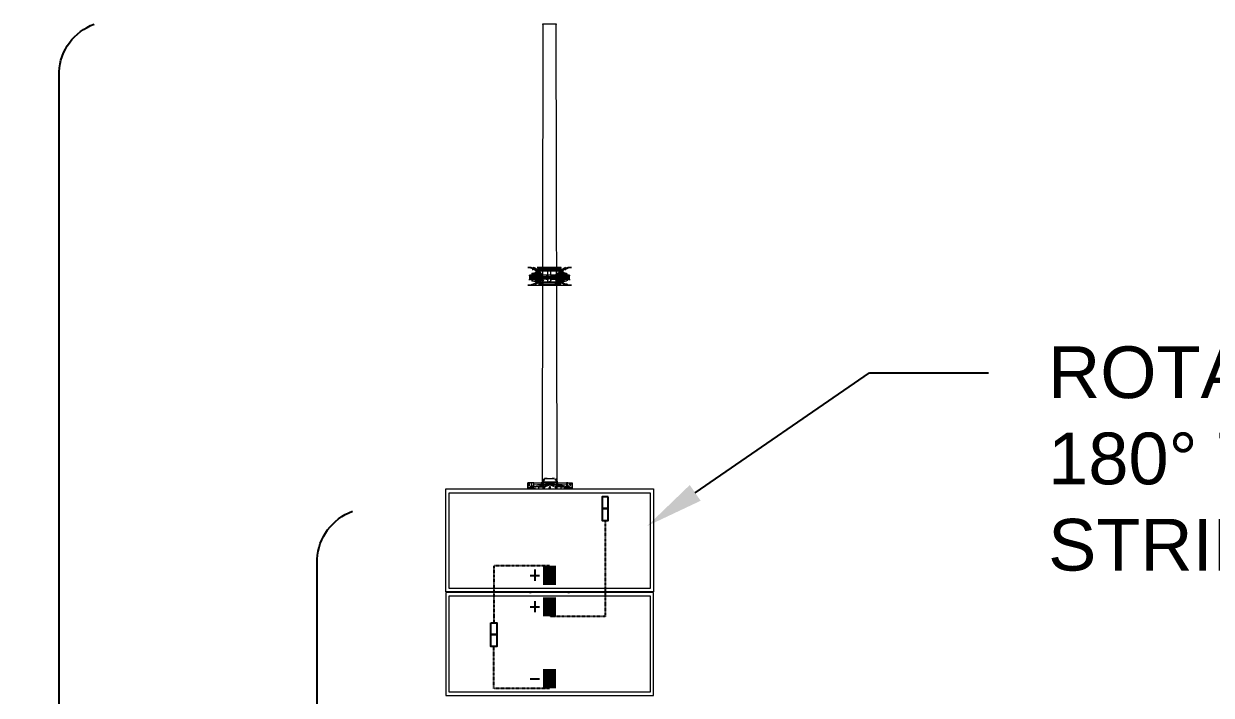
# Model space of a CAD drawing. Header units: feet. Extents: x -13743 to 68376, y -48 to 67763.
# Drawn here: x 5263.4 to 5722.8, y 66291 to 66550.6 of the extents above; entities that cross this region are included whole.
import ezdxf
from ezdxf import colors
from ezdxf.entities.mleader import LeaderData, LeaderLine
from ezdxf.math import Vec2, Vec3

# ---------------------------------------------------------------- set-up
doc = ezdxf.new("R2010")
doc.units = ezdxf.units.FT
doc.header["$MEASUREMENT"] = 0
doc.linetypes.add('HIDDEN', pattern=[0.375, 0.25, -0.125])
for name, color, linetype in [('E-HARN-COMP', 8, 'Continuous'), ('E-TRNK-CABL-NEG', 6, 'HIDDEN'), ('E-TRUNK-CABLE-POS', 6, 'HIDDEN'), ('G-ANNO-TEXT', 1, 'Continuous'), ('Polarity-Text', 7, 'Continuous')]:
    doc.layers.add(name, color=color, linetype=linetype)
doc.styles.add('NEI-A', font='arial.ttf')

# ---------------------------------------------------------------- blocks, each defined once
blk = doc.blocks.new('A$Ccdbb2b2c')
at = {"lineweight": 5}
for points in [[(1.1316, 0.4133), (0.9266, 0.4133), (0.9266, 0.4133), (0.9266, 0), (0.9266, 0), (1.1316, 0)], [(0.935, 0.4067), (0.935, 0.0067), (1.125, 0.0067), (1.125, 0.4067)], [(1.1333, 0.4133), (1.3383, 0.4133), (1.3383, 0), (1.1333, 0)], [(1.14, 0.4067), (1.14, 0.0067), (1.3316, 0.0067), (1.3316, 0.4067)], [(0.4883, 0.2433), (0.4866, 0.2433), (0.4883, 0.2417), (0.4866, 0.24), (0.4883, 0.2417), (0.4866, 0.2433), (0.4866, 0.25), (0.4866, 0.2433), (0.4883, 0.2433), (0.4866, 0.2433)], [(0.4983, 0.2417), (0.5, 0.2417), (0.5, 0.2333), (0.4983, 0.2333)], [(0.505, 0.245), (0.5033, 0.245)], [(0.5066, 0.245), (0.5083, 0.245)], [(0.5133, 0.2417), (0.5133, 0.2333), (0.51, 0.2333), (0.51, 0.2417)], [(0.5166, 0.2283), (0.5166, 0.23), (0.52, 0.24), (0.5216, 0.2383), (0.5166, 0.2283), (0.52, 0.2283), (0.52, 0.225), (0.5166, 0.225)], [(0.5233, 0.2433), (0.5216, 0.2433)], [(0.9264, 0.25), (0.9147, 0.25)], [(0.4883, 0.23), (0.4866, 0.23), (0.4866, 0.2283), (0.4866, 0.23)], [(0.49, 0.2233), (0.4883, 0.2217), (0.49, 0.22), (0.4916, 0.2217)], [(0.49, 0.2233), (0.4883, 0.2233), (0.4883, 0.2217), (0.4883, 0.22), (0.49, 0.22), (0.4916, 0.22), (0.4916, 0.2217), (0.4916, 0.2233)], [(0.49, 0.2233), (0.4883, 0.2217), (0.49, 0.22), (0.4916, 0.2217)], [(0.49, 0.2233), (0.4883, 0.2217), (0.49, 0.22), (0.4916, 0.2217)], [(0.4933, 0.2217), (0.4916, 0.2217)], [(0.4983, 0.23), (0.4966, 0.225), (0.4983, 0.225), (0.5, 0.2233), (0.5, 0.2283), (0.4983, 0.2283)], [(0.5, 0.2217), (0.5016, 0.2217)], [(0.5, 0.2217), (0.5016, 0.2217)], [(0.5066, 0.1917), (0.5066, 0.2217), (0.5083, 0.2217), (0.5083, 0.1917)], [(0.5133, 0.225), (0.5116, 0.225), (0.5116, 0.2233), (0.51, 0.2283), (0.5116, 0.2283), (0.5133, 0.23)], [(0.51, 0.2217), (0.5116, 0.2217), (0.5133, 0.2217), (0.515, 0.2217)], [(0.51, 0.2133), (0.51, 0.21)], [(0.5133, 0.2217), (0.5116, 0.2217)], [(0.5183, 0.2233), (0.5166, 0.2217), (0.5183, 0.22), (0.52, 0.2217)], [(0.4883, 0.21), (0.4866, 0.21)], [(0.4883, 0.2083), (0.4866, 0.2083)], [(0.4883, 0.205), (0.4866, 0.205)], [(0.4883, 0.205), (0.4866, 0.205)], [(0.4866, 0.19), (0.4866, 0.1883)], [(0.49, 0.195), (0.4883, 0.1933), (0.49, 0.1917), (0.4916, 0.1933)], [(0.49, 0.195), (0.4883, 0.195), (0.4883, 0.1933), (0.4883, 0.1917), (0.49, 0.1917), (0.49, 0.19), (0.4916, 0.1917), (0.4916, 0.1933), (0.4916, 0.195)], [(0.49, 0.195), (0.4883, 0.1933), (0.49, 0.1917), (0.4916, 0.1933)], [(0.49, 0.195), (0.4883, 0.195), (0.4883, 0.1933), (0.4883, 0.1917), (0.49, 0.1917), (0.4916, 0.1917), (0.4916, 0.1933), (0.4916, 0.195)], [(0.49, 0.195), (0.4883, 0.1933), (0.49, 0.1917), (0.4916, 0.1933)], [(0.4966, 0.1883), (0.4983, 0.1883), (0.4983, 0.19), (0.5, 0.19), (0.5, 0.185), (0.4983, 0.185), (0.4983, 0.1833)], [(0.51, 0.2033), (0.51, 0.205), (0.51, 0.2033), (0.5116, 0.2033)], [(0.5116, 0.2033), (0.51, 0.2033)], [(0.5133, 0.1833), (0.5133, 0.19), (0.5116, 0.19), (0.51, 0.185), (0.5133, 0.185)], [(0.5183, 0.1933), (0.5166, 0.1933), (0.5183, 0.195)], [(0.5183, 0.195), (0.5166, 0.1933), (0.5183, 0.1917), (0.52, 0.1933)], [(0.913, 0.1933), (0.9114, 0.1933)], [(0.9164, 0.2033), (0.918, 0.1933), (0.9197, 0.1933), (0.918, 0.2033)], [(0.4866, 0.1733), (0.4883, 0.1733), (0.4883, 0.1717), (0.4866, 0.17), (0.4866, 0.1633), (0.4866, 0.17), (0.4883, 0.1717), (0.4883, 0.1733)], [(0.4883, 0.17), (0.4866, 0.17)], [(0.505, 0.17), (0.5033, 0.17)], [(0.51, 0.17), (0.5083, 0.17), (0.51, 0.17), (0.5116, 0.17)], [(0.52, 0.185), (0.52, 0.1883), (0.5216, 0.1883), (0.5216, 0.185)], [(0.5233, 0.1733), (0.5216, 0.1733)], [(0.9264, 0.1617), (0.9147, 0.1617)]]:
    blk.add_lwpolyline(points, close=True, dxfattribs=at)
for points in [[(0.4883, 0.2383), (0.4866, 0.24), (0.4883, 0.2417), (0.4866, 0.2433), (0.4866, 0.25)], [(0.4983, 0.2417), (0.4966, 0.235), (0.4966, 0.225), (0.4966, 0.2267), (0.4933, 0.23), (0.4933, 0.2283), (0.4916, 0.2283), (0.4916, 0.225), (0.4883, 0.225), (0.4883, 0.2233), (0.4866, 0.2233), (0.4866, 0.225), (0.4866, 0.2233), (0.4866, 0.225)], [(0.4883, 0.24), (0.4866, 0.24), (0.4883, 0.24), (0.4933, 0.23), (0.4916, 0.23), (0.4916, 0.2283), (0.4866, 0.2383), (0.4883, 0.24), (0.4933, 0.23), (0.4916, 0.23), (0.4916, 0.2283), (0.4916, 0.225), (0.4883, 0.225), (0.4883, 0.2283), (0.4866, 0.2283), (0.4866, 0.23), (0.4866, 0.2317)], [(0.4966, 0.2317), (0.49, 0.2367), (0.49, 0.24), (0.4883, 0.24), (0.4866, 0.2383), (0.4883, 0.24), (0.4933, 0.23), (0.4916, 0.23), (0.4916, 0.2283), (0.4866, 0.2383), (0.4916, 0.2283), (0.4883, 0.2283), (0.4916, 0.2283), (0.4883, 0.2283), (0.4883, 0.225), (0.4866, 0.225), (0.4866, 0.2267), (0.4866, 0.225), (0.4883, 0.225), (0.4883, 0.2233), (0.4866, 0.2233), (0.4866, 0.19), (0.4883, 0.19), (0.4883, 0.1883), (0.4883, 0.19), (0.4866, 0.19), (0.4866, 0.2233)], [(0.4883, 0.2433), (0.4883, 0.2433)], [(0.4883, 0.2433), (0.4883, 0.2433)], [(0.4883, 0.2433), (0.4883, 0.2433)], [(0.4883, 0.24), (0.4883, 0.24)], [(0.4883, 0.24), (0.4883, 0.24)], [(0.4916, 0.24), (0.49, 0.24), (0.49, 0.2367), (0.49, 0.2383)], [(0.4983, 0.24), (0.4983, 0.24)], [(0.5, 0.2417), (0.5016, 0.2417), (0.5016, 0.245), (0.5016, 0.2467), (0.5016, 0.245), (0.5033, 0.245), (0.505, 0.245), (0.505, 0.2417)], [(0.5016, 0.1917), (0.5, 0.1917), (0.5016, 0.1917), (0.5016, 0.1717), (0.505, 0.1717), (0.505, 0.1917), (0.505, 0.2217), (0.5066, 0.2217), (0.5066, 0.2417), (0.5083, 0.2417), (0.5083, 0.2217)], [(0.5016, 0.245), (0.5016, 0.2467), (0.5033, 0.2467), (0.5016, 0.2467), (0.5033, 0.245), (0.505, 0.245), (0.5033, 0.245), (0.505, 0.245)], [(0.5016, 0.2467), (0.5016, 0.2467)], [(0.5016, 0.245), (0.5016, 0.245)], [(0.5016, 0.2433), (0.5016, 0.235), (0.5016, 0.2433), (0.5016, 0.245), (0.5016, 0.2433), (0.5033, 0.2433), (0.505, 0.2433), (0.5033, 0.2433), (0.505, 0.2433), (0.5066, 0.2433), (0.5083, 0.2433), (0.5083, 0.2417), (0.5066, 0.2417), (0.505, 0.2417), (0.505, 0.2217), (0.505, 0.1917), (0.5016, 0.1917), (0.5016, 0.2217), (0.505, 0.2217), (0.505, 0.2417), (0.505, 0.2433), (0.5066, 0.2433), (0.505, 0.2433), (0.5066, 0.2433), (0.505, 0.2433)], [(0.505, 0.2417), (0.5016, 0.2417), (0.5016, 0.2217)], [(0.5016, 0.2117), (0.5016, 0.2367), (0.5033, 0.2367)], [(0.5033, 0.2467), (0.5083, 0.2467), (0.51, 0.2467)], [(0.5116, 0.2467), (0.51, 0.2467), (0.5083, 0.245), (0.5066, 0.245), (0.5083, 0.245), (0.5083, 0.2467)], [(0.5066, 0.2417), (0.5066, 0.245), (0.5083, 0.245), (0.51, 0.245), (0.51, 0.2467), (0.51, 0.245), (0.5083, 0.2433), (0.51, 0.2433), (0.5083, 0.2433), (0.51, 0.2433), (0.51, 0.235), (0.51, 0.2433), (0.5116, 0.2433), (0.51, 0.2433), (0.51, 0.245), (0.51, 0.2433), (0.5083, 0.2433), (0.5066, 0.2433), (0.5083, 0.2433), (0.51, 0.2433)], [(0.5083, 0.2117), (0.51, 0.2117), (0.51, 0.2367), (0.5083, 0.2367)], [(0.51, 0.2467), (0.51, 0.2467)], [(0.51, 0.2417), (0.5116, 0.2417)], [(0.5116, 0.24), (0.5116, 0.24)], [(0.515, 0.235), (0.5133, 0.2417)], [(0.52, 0.2383), (0.5216, 0.24), (0.52, 0.2417), (0.5216, 0.2433), (0.5216, 0.25), (0.5216, 0.1633), (0.5216, 0.17), (0.52, 0.1717), (0.52, 0.1733), (0.5216, 0.1733), (0.52, 0.175)], [(0.52, 0.2433), (0.52, 0.2433)], [(0.52, 0.24), (0.52, 0.24)], [(0.5216, 0.24), (0.5233, 0.24)], [(0.9247, 0.2433), (0.9247, 0.2467), (0.923, 0.2433), (0.9214, 0.245), (0.9214, 0.2417), (0.9147, 0.2417), (0.9147, 0.25), (0.9164, 0.25)], [(0.923, 0.2417), (0.923, 0.24), (0.9214, 0.2383), (0.9197, 0.2383), (0.9147, 0.2383), (0.9147, 0.2417)], [(0.9147, 0.2383), (0.9147, 0.2233), (0.918, 0.2233), (0.918, 0.22), (0.9197, 0.22), (0.9197, 0.2233), (0.918, 0.2233)], [(0.9214, 0.2467), (0.9197, 0.2467), (0.9164, 0.2467), (0.918, 0.2467)], [(0.9197, 0.2467), (0.9164, 0.2467)], [(0.923, 0.24), (0.9197, 0.2233), (0.918, 0.2233), (0.9197, 0.2383)], [(0.9214, 0.2383), (0.9214, 0.2417), (0.923, 0.2417), (0.923, 0.2433), (0.9214, 0.2267), (0.923, 0.2283), (0.9247, 0.2467), (0.9264, 0.245)], [(0.9247, 0.2467), (0.9247, 0.2483), (0.9247, 0.2467)], [(0.9264, 0.2483), (0.9247, 0.2483)], [(0.9264, 0.2383), (0.9247, 0.2467)], [(0.9266, 0.2517), (0.9283, 0.2517)], [(0.9266, 0.25), (0.9283, 0.25)], [(0.9266, 0.235), (0.9266, 0.2467), (0.9266, 0.2433)], [(1.1316, 0.2517), (1.1333, 0.2517)], [(1.1316, 0.25), (1.1333, 0.25)], [(1.1316, 0.235), (1.1333, 0.2467), (1.1333, 0.2433)], [(0.0033, 0.22), (0.0017, 0.22), (0.9147, 0.2217)], [(0.485, 0.2283), (0.485, 0.2283)], [(0.4866, 0.2317), (0.4866, 0.2317)], [(0.4916, 0.2283), (0.4933, 0.2283), (0.4933, 0.23), (0.4933, 0.2283), (0.4916, 0.2283), (0.4916, 0.225), (0.4866, 0.225), (0.4866, 0.2283), (0.4883, 0.2283), (0.4883, 0.225), (0.4883, 0.2233), (0.4883, 0.2217), (0.4883, 0.2233), (0.49, 0.2233), (0.4916, 0.2233), (0.4916, 0.2217), (0.4916, 0.225), (0.4933, 0.225), (0.4916, 0.225), (0.4916, 0.2217), (0.4916, 0.225), (0.4933, 0.225), (0.4916, 0.225), (0.4933, 0.225), (0.4933, 0.1883), (0.4916, 0.1883), (0.4916, 0.1917), (0.4916, 0.1933), (0.4933, 0.1933)], [(0.4916, 0.1917), (0.49, 0.1917), (0.4883, 0.1917), (0.4883, 0.19), (0.4866, 0.19), (0.4866, 0.2233), (0.4883, 0.2233), (0.4883, 0.2217), (0.4883, 0.22), (0.4883, 0.1933), (0.4883, 0.1917), (0.49, 0.1917), (0.4916, 0.1917), (0.4916, 0.1933), (0.49, 0.195), (0.49, 0.1933), (0.4916, 0.1933), (0.4933, 0.1933), (0.5016, 0.1933), (0.5, 0.1933), (0.5, 0.1917), (0.5016, 0.1917), (0.5, 0.1917), (0.4983, 0.1917)], [(0.4883, 0.22), (0.4866, 0.22), (0.4883, 0.22), (0.49, 0.22), (0.4883, 0.22), (0.4883, 0.2217), (0.49, 0.2217), (0.4916, 0.2217), (0.49, 0.2217), (0.4916, 0.2217), (0.49, 0.2217), (0.4916, 0.2217), (0.49, 0.2217), (0.4916, 0.2217), (0.49, 0.2217), (0.4916, 0.2217), (0.49, 0.2217), (0.4916, 0.2217), (0.49, 0.2217), (0.4916, 0.2217), (0.49, 0.2217), (0.4916, 0.2217), (0.49, 0.2217), (0.49, 0.2233), (0.4916, 0.2217), (0.49, 0.2217), (0.4916, 0.2217), (0.49, 0.2217), (0.4916, 0.2217), (0.49, 0.2217), (0.4916, 0.2217), (0.49, 0.2217), (0.4916, 0.2217), (0.49, 0.2217), (0.49, 0.2233), (0.4916, 0.2217), (0.49, 0.2233), (0.49, 0.2217), (0.4916, 0.2217), (0.4916, 0.22), (0.49, 0.22), (0.4916, 0.22), (0.49, 0.22), (0.4883, 0.22), (0.4883, 0.2217), (0.49, 0.2217), (0.4883, 0.2217), (0.4883, 0.22), (0.49, 0.22), (0.4916, 0.22), (0.4916, 0.2217), (0.49, 0.2217), (0.4883, 0.2217), (0.4883, 0.22), (0.49, 0.22), (0.4916, 0.22), (0.4916, 0.1933), (0.49, 0.1933), (0.4883, 0.1933), (0.4866, 0.1933), (0.4883, 0.1933), (0.4883, 0.22), (0.4866, 0.22), (0.4883, 0.22), (0.4883, 0.1933), (0.49, 0.1933), (0.4916, 0.1933), (0.4916, 0.22), (0.4916, 0.2217), (0.4916, 0.22), (0.4916, 0.2217), (0.4916, 0.2233), (0.49, 0.2233), (0.4883, 0.2233), (0.4883, 0.2217), (0.4883, 0.2233)], [(0.4883, 0.2233), (0.4883, 0.2233)], [(0.4883, 0.2233), (0.4883, 0.2233)], [(0.4883, 0.2217), (0.4883, 0.2217)], [(0.4883, 0.2217), (0.4883, 0.2217)], [(0.4883, 0.22), (0.4883, 0.22)], [(0.4883, 0.22), (0.4883, 0.22)], [(0.4916, 0.2333), (0.4966, 0.2283), (0.49, 0.235)], [(0.49, 0.2233), (0.49, 0.2233)], [(0.49, 0.2233), (0.49, 0.2233)], [(0.49, 0.22), (0.49, 0.22)], [(0.49, 0.1933), (0.49, 0.195), (0.4916, 0.1933), (0.49, 0.1933), (0.4916, 0.1933), (0.49, 0.1933), (0.4916, 0.1933), (0.49, 0.1933), (0.4916, 0.1933), (0.49, 0.1933), (0.4916, 0.1933), (0.49, 0.1933), (0.4916, 0.1933), (0.49, 0.1933), (0.4916, 0.1933), (0.49, 0.1933), (0.4916, 0.1933), (0.49, 0.1933), (0.4916, 0.1933), (0.4916, 0.22)], [(0.49, 0.22), (0.49, 0.22)], [(0.4983, 0.2233), (0.4966, 0.225), (0.4933, 0.2267), (0.4933, 0.2283), (0.4933, 0.225), (0.4916, 0.225)], [(0.4916, 0.225), (0.4916, 0.225)], [(0.4916, 0.2233), (0.4916, 0.2233)], [(0.4916, 0.2233), (0.4916, 0.2233)], [(0.4916, 0.2217), (0.4916, 0.2217)], [(0.4916, 0.2217), (0.4916, 0.2217)], [(0.4916, 0.22), (0.4916, 0.22)], [(0.4916, 0.22), (0.4916, 0.22)], [(0.5016, 0.22), (0.4933, 0.22)], [(0.5033, 0.21), (0.5016, 0.21), (0.5033, 0.21), (0.5016, 0.21), (0.5016, 0.2117), (0.5016, 0.2133), (0.5016, 0.21), (0.4933, 0.21)], [(0.4966, 0.235), (0.4966, 0.225), (0.4983, 0.225)], [(0.4983, 0.235), (0.4983, 0.235)], [(0.4983, 0.2317), (0.4983, 0.2333)], [(0.5016, 0.2233), (0.5, 0.2233), (0.4983, 0.225), (0.5, 0.2233), (0.5, 0.225)], [(0.5, 0.2217), (0.4983, 0.2217)], [(0.5, 0.23), (0.5, 0.2333), (0.5016, 0.2333)], [(0.5016, 0.2283), (0.5, 0.2283)], [(0.5, 0.2217), (0.5016, 0.2217)], [(0.5016, 0.21), (0.5033, 0.21), (0.5016, 0.21), (0.5033, 0.21), (0.5016, 0.21), (0.5016, 0.2133), (0.5016, 0.235), (0.5033, 0.235)], [(0.51, 0.21), (0.5116, 0.21), (0.51, 0.21), (0.5116, 0.21), (0.51, 0.21), (0.5116, 0.21), (0.51, 0.21), (0.51, 0.2117), (0.51, 0.2133), (0.51, 0.235), (0.5116, 0.235)], [(0.51, 0.2333), (0.5116, 0.2333), (0.5116, 0.23)], [(0.51, 0.2283), (0.5116, 0.2283)], [(0.51, 0.2233), (0.5116, 0.2233)], [(0.515, 0.22), (0.51, 0.22)], [(0.5116, 0.225), (0.5116, 0.2233), (0.5133, 0.225), (0.5116, 0.2233), (0.5133, 0.225)], [(0.5133, 0.22), (0.5116, 0.2183)], [(0.5166, 0.185), (0.515, 0.185), (0.515, 0.1883), (0.5166, 0.1883), (0.515, 0.1883), (0.5166, 0.1883), (0.5166, 0.1917), (0.5166, 0.1933), (0.5166, 0.1917), (0.5183, 0.1917), (0.52, 0.1917), (0.52, 0.1933), (0.5183, 0.1933), (0.52, 0.1933), (0.5183, 0.1933), (0.52, 0.1933), (0.5183, 0.1933), (0.52, 0.1933), (0.5183, 0.1933), (0.52, 0.1933), (0.52, 0.195), (0.5183, 0.195), (0.5166, 0.195), (0.5166, 0.1933), (0.5166, 0.22), (0.5166, 0.2217), (0.5166, 0.2233), (0.5183, 0.2233), (0.52, 0.2233), (0.52, 0.2217), (0.5183, 0.2217), (0.52, 0.2217), (0.5183, 0.2217), (0.52, 0.2217), (0.5183, 0.2217), (0.52, 0.2217), (0.5183, 0.2217), (0.52, 0.2217), (0.52, 0.22), (0.5183, 0.22), (0.5166, 0.22), (0.5166, 0.2217), (0.5183, 0.2217), (0.5183, 0.2233), (0.5166, 0.2217), (0.5166, 0.225), (0.515, 0.225), (0.515, 0.235), (0.515, 0.225), (0.5133, 0.225), (0.5133, 0.2267)], [(0.5133, 0.235), (0.5133, 0.235)], [(0.5133, 0.2333), (0.5133, 0.2317)], [(0.5166, 0.23), (0.515, 0.23), (0.515, 0.2283), (0.5166, 0.2283)], [(0.515, 0.2283), (0.515, 0.225), (0.5166, 0.225), (0.515, 0.225), (0.515, 0.1883), (0.515, 0.1783)], [(0.515, 0.225), (0.515, 0.225)], [(0.5166, 0.225), (0.5166, 0.225)], [(0.5166, 0.22), (0.5183, 0.22), (0.52, 0.22), (0.52, 0.2217), (0.5183, 0.2217), (0.52, 0.2217), (0.52, 0.2233), (0.5216, 0.2233), (0.5216, 0.19), (0.52, 0.19)], [(0.5166, 0.2233), (0.5166, 0.2233)], [(0.5166, 0.2217), (0.5166, 0.2217)], [(0.5166, 0.22), (0.5166, 0.22)], [(0.5166, 0.1917), (0.5183, 0.19), (0.5183, 0.1917), (0.52, 0.1917), (0.52, 0.1933), (0.5183, 0.1933), (0.52, 0.1933), (0.52, 0.22)], [(0.5183, 0.2233), (0.5183, 0.2233)], [(0.5183, 0.22), (0.5183, 0.22)], [(0.52, 0.2283), (0.5216, 0.2283), (0.5216, 0.225), (0.52, 0.225), (0.52, 0.2233)], [(0.52, 0.2233), (0.52, 0.2233)], [(0.52, 0.2217), (0.52, 0.2217)], [(0.52, 0.22), (0.52, 0.22)], [(0.5216, 0.2317), (0.5216, 0.23), (0.5216, 0.2283)], [(0.5216, 0.225), (0.5216, 0.2233)], [(0.5233, 0.2317), (0.5233, 0.2317)], [(0.5233, 0.2283), (0.5233, 0.2283)], [(0.9064, 0.2117), (0.9064, 0.2167), (0.9064, 0.1967), (0.9064, 0.2017), (0.9064, 0.2)], [(0.913, 0.22), (0.9114, 0.22), (0.9114, 0.2183), (0.9097, 0.2183), (0.908, 0.2183), (0.9097, 0.2183), (0.9114, 0.2183), (0.913, 0.2183), (0.9114, 0.2183), (0.9147, 0.2183), (0.9147, 0.1917)], [(0.9097, 0.2167), (0.908, 0.2167), (0.908, 0.2183), (0.9114, 0.22), (0.913, 0.22), (0.9147, 0.22), (0.913, 0.22), (0.9114, 0.2183), (0.9114, 0.22)], [(0.908, 0.22), (0.913, 0.22), (0.9114, 0.22), (0.9147, 0.22), (0.9164, 0.22)], [(0.908, 0.2167), (0.908, 0.2183)], [(0.9147, 0.22), (0.9147, 0.2183), (0.913, 0.215), (0.913, 0.1967), (0.9147, 0.1933)], [(0.9197, 0.22), (0.9197, 0.2183), (0.918, 0.2183), (0.918, 0.22), (0.9147, 0.22), (0.9147, 0.2233)], [(0.918, 0.2183), (0.9164, 0.2083), (0.9164, 0.205)], [(0.9264, 0.2183), (0.923, 0.2183), (0.9247, 0.2183), (0.923, 0.2183), (0.923, 0.2167), (0.923, 0.2183), (0.9214, 0.2183), (0.9214, 0.2167), (0.918, 0.2083), (0.9164, 0.2083)], [(0.9214, 0.1967), (0.918, 0.205), (0.918, 0.2083), (0.9197, 0.2183), (0.9214, 0.2183), (0.9214, 0.2267), (0.9197, 0.2233), (0.9214, 0.2233)], [(0.9264, 0.2283), (0.923, 0.2283), (0.923, 0.2183), (0.9214, 0.2183), (0.923, 0.2183), (0.9214, 0.2183), (0.9214, 0.2167), (0.923, 0.2167), (0.9197, 0.2083)], [(0.923, 0.22), (0.9264, 0.22)], [(0.9264, 0.2167), (0.923, 0.2167), (0.9247, 0.2167)], [(0.9266, 0.2283), (0.9283, 0.2283)], [(0.9266, 0.2217), (0.9283, 0.2217)], [(0.9266, 0.22), (0.9283, 0.22)], [(0.9266, 0.2183), (0.9283, 0.2183)], [(0.9266, 0.2167), (0.9283, 0.2167)], [(1.1316, 0.2283), (1.1333, 0.2283)], [(1.1333, 0.2217), (1.1316, 0.2217)], [(1.1316, 0.22), (1.1333, 0.22)], [(1.1316, 0.2183), (1.1333, 0.2183)], [(1.1333, 0.2167), (1.1316, 0.2167)], [(0.9097, 0.195), (0.908, 0.195), (0.908, 0.1933), (0.9114, 0.1917), (0.9147, 0.1917), (0.913, 0.1917), (0.908, 0.1917), (0.0017, 0.1933), (0.0033, 0.1933)], [(0.4866, 0.21), (0.4883, 0.21)], [(0.4866, 0.2083), (0.4883, 0.2083)], [(0.4866, 0.205), (0.4883, 0.205)], [(0.4866, 0.205), (0.4883, 0.205)], [(0.4916, 0.1883), (0.4933, 0.1883), (0.4916, 0.1883), (0.4916, 0.1917), (0.49, 0.19), (0.49, 0.1917), (0.4883, 0.1917), (0.4883, 0.1933), (0.4883, 0.1917), (0.49, 0.1917), (0.49, 0.19), (0.4916, 0.1917), (0.4916, 0.1933), (0.49, 0.195), (0.49, 0.1933), (0.4916, 0.1933), (0.49, 0.1933), (0.4916, 0.1933), (0.49, 0.1933), (0.4916, 0.1933), (0.49, 0.1933), (0.4916, 0.1933), (0.49, 0.1933), (0.4883, 0.1933), (0.4866, 0.1933), (0.4883, 0.1933), (0.4883, 0.195), (0.49, 0.195), (0.4916, 0.195), (0.4916, 0.1933), (0.4916, 0.1917), (0.4916, 0.1883), (0.4933, 0.1883), (0.4933, 0.185), (0.4933, 0.1833), (0.4933, 0.185), (0.4916, 0.185), (0.4916, 0.1883), (0.4883, 0.1883), (0.4883, 0.185), (0.4916, 0.185), (0.4866, 0.175), (0.4883, 0.175), (0.4883, 0.1733), (0.4933, 0.1833), (0.4916, 0.185), (0.4883, 0.185), (0.4883, 0.1883), (0.4866, 0.1883), (0.4866, 0.1867), (0.4866, 0.1883), (0.4883, 0.1883), (0.4883, 0.19), (0.4883, 0.1917), (0.4883, 0.19)], [(0.4866, 0.1883), (0.4866, 0.19)], [(0.4883, 0.195), (0.4883, 0.195)], [(0.4883, 0.195), (0.4883, 0.195)], [(0.4883, 0.1933), (0.4883, 0.1933)], [(0.4883, 0.1933), (0.4883, 0.1917)], [(0.4883, 0.1933), (0.4883, 0.1933)], [(0.4883, 0.1917), (0.4883, 0.1917)], [(0.4883, 0.1917), (0.4883, 0.1917)], [(0.49, 0.195), (0.49, 0.195)], [(0.49, 0.195), (0.49, 0.195)], [(0.49, 0.1917), (0.49, 0.1917)], [(0.49, 0.1917), (0.49, 0.1917)], [(0.4916, 0.195), (0.4916, 0.195)], [(0.4916, 0.195), (0.4916, 0.195)], [(0.4916, 0.1933), (0.4916, 0.1933)], [(0.4916, 0.1933), (0.4916, 0.1933)], [(0.4916, 0.1917), (0.4916, 0.1917)], [(0.4916, 0.1917), (0.4916, 0.1917)], [(0.4933, 0.2083), (0.4933, 0.205), (0.5016, 0.205), (0.5016, 0.2033), (0.5033, 0.2033), (0.5016, 0.2033), (0.5033, 0.2033)], [(0.4983, 0.19), (0.4966, 0.1883)], [(0.5, 0.1883), (0.5, 0.19), (0.4983, 0.1883), (0.5, 0.19), (0.5016, 0.19)], [(0.5016, 0.2017), (0.5016, 0.205), (0.5016, 0.2033), (0.5033, 0.2033), (0.5016, 0.2033)], [(0.5033, 0.1783), (0.5016, 0.1783), (0.5016, 0.2), (0.5016, 0.2033), (0.5016, 0.2), (0.5016, 0.2017), (0.5016, 0.1767), (0.5033, 0.1767)], [(0.5083, 0.1917), (0.5083, 0.1717), (0.5066, 0.1717), (0.5066, 0.1917), (0.505, 0.1917), (0.505, 0.1733), (0.5066, 0.1733), (0.5083, 0.1733)], [(0.515, 0.21), (0.5083, 0.21)], [(0.5083, 0.205), (0.515, 0.205), (0.515, 0.2083), (0.5166, 0.2083)], [(0.5083, 0.1767), (0.51, 0.1767), (0.51, 0.2017), (0.5083, 0.2017)], [(0.51, 0.205), (0.51, 0.2017), (0.51, 0.2), (0.51, 0.2033), (0.51, 0.2), (0.51, 0.1783), (0.5116, 0.1783)], [(0.51, 0.2033), (0.5116, 0.2033)], [(0.51, 0.1933), (0.515, 0.1933), (0.5133, 0.1933), (0.5116, 0.195)], [(0.515, 0.1917), (0.51, 0.1917), (0.5116, 0.1917), (0.5133, 0.1917), (0.5116, 0.1917), (0.5133, 0.1917)], [(0.5116, 0.19), (0.51, 0.19)], [(0.5133, 0.1883), (0.5116, 0.19), (0.5133, 0.1883), (0.5116, 0.19), (0.5116, 0.1883)], [(0.5166, 0.195), (0.5166, 0.195)], [(0.5166, 0.1933), (0.5166, 0.1933)], [(0.5166, 0.1917), (0.5166, 0.1917)], [(0.52, 0.1917), (0.52, 0.19), (0.52, 0.1883), (0.5166, 0.1883), (0.5166, 0.185), (0.5166, 0.1833), (0.52, 0.1733), (0.52, 0.175), (0.5216, 0.175), (0.5166, 0.185), (0.52, 0.185)], [(0.5183, 0.195), (0.5183, 0.195)], [(0.5183, 0.1917), (0.5183, 0.1917)], [(0.52, 0.195), (0.52, 0.195)], [(0.52, 0.1933), (0.52, 0.1933)], [(0.52, 0.1917), (0.52, 0.1917)], [(0.5216, 0.2083), (0.5233, 0.2083)], [(0.5216, 0.205), (0.5233, 0.205)], [(0.5216, 0.19), (0.5216, 0.1883)], [(0.908, 0.2117), (0.9064, 0.2117), (0.9064, 0.2017)], [(0.9164, 0.1917), (0.9147, 0.1917), (0.913, 0.1933), (0.9114, 0.1933), (0.9114, 0.1917), (0.9114, 0.1933), (0.9097, 0.1933), (0.908, 0.1933), (0.908, 0.195)], [(0.9164, 0.1933), (0.9147, 0.1933), (0.9114, 0.1933), (0.913, 0.1933), (0.9114, 0.1933), (0.9097, 0.1933), (0.908, 0.1933)], [(0.9114, 0.1933), (0.913, 0.1933)], [(0.9147, 0.17), (0.9147, 0.1733), (0.9197, 0.1733), (0.923, 0.1733), (0.9197, 0.1883), (0.9197, 0.19), (0.918, 0.19), (0.918, 0.1917), (0.9147, 0.1917), (0.9147, 0.19)], [(0.9197, 0.1733), (0.918, 0.19), (0.9147, 0.19), (0.9147, 0.1733)], [(0.923, 0.1967), (0.9197, 0.205), (0.9197, 0.2083), (0.918, 0.2083), (0.918, 0.2033), (0.9197, 0.2033)], [(0.9214, 0.1883), (0.9197, 0.1883), (0.9197, 0.1933), (0.918, 0.1917), (0.918, 0.1933)], [(0.923, 0.17), (0.923, 0.1683), (0.9214, 0.185), (0.9197, 0.1883), (0.9197, 0.19), (0.918, 0.19)], [(0.9214, 0.1933), (0.923, 0.1933), (0.9214, 0.1933), (0.9197, 0.1933), (0.9214, 0.1933), (0.9214, 0.185), (0.923, 0.1833), (0.9247, 0.165), (0.9247, 0.1667), (0.9264, 0.1733)], [(0.9264, 0.1833), (0.923, 0.1833), (0.923, 0.1933), (0.9214, 0.1933), (0.9214, 0.195), (0.923, 0.195), (0.9264, 0.195)], [(0.9247, 0.195), (0.923, 0.195), (0.923, 0.1933), (0.9214, 0.195)], [(0.9264, 0.205), (0.923, 0.205), (0.923, 0.2067), (0.9247, 0.2083), (0.9264, 0.2067)], [(0.9264, 0.1933), (0.923, 0.1933), (0.9247, 0.1933), (0.923, 0.1933), (0.923, 0.195), (0.923, 0.1933)], [(0.9264, 0.1917), (0.923, 0.1917)], [(0.9266, 0.2083), (0.9283, 0.2083)], [(0.9266, 0.205), (0.9283, 0.205)], [(0.9266, 0.195), (0.9283, 0.195)], [(0.9266, 0.1933), (0.9283, 0.1933)], [(0.9266, 0.1917), (0.9283, 0.1917)], [(1.1316, 0.2083), (1.1333, 0.2083)], [(1.1333, 0.205), (1.1316, 0.205)], [(1.1316, 0.195), (1.1333, 0.195)], [(1.1333, 0.1933), (1.1316, 0.1933)], [(1.1316, 0.1917), (1.1333, 0.1917)], [(0.485, 0.185), (0.485, 0.185)], [(0.4883, 0.185), (0.4866, 0.185), (0.4866, 0.1833), (0.4866, 0.185), (0.4883, 0.185), (0.4866, 0.185), (0.4866, 0.1883), (0.4883, 0.1883), (0.4916, 0.1883), (0.4916, 0.185), (0.4933, 0.1833), (0.4883, 0.1733), (0.4883, 0.175), (0.4866, 0.175), (0.4916, 0.185), (0.4933, 0.1833), (0.4883, 0.1733), (0.4866, 0.1733)], [(0.4933, 0.1833), (0.4933, 0.185), (0.4916, 0.185), (0.4916, 0.1883), (0.4883, 0.1883), (0.4883, 0.185), (0.4916, 0.185), (0.4866, 0.175), (0.4883, 0.175), (0.4883, 0.1733), (0.49, 0.1733), (0.49, 0.1767)], [(0.4883, 0.1833), (0.4866, 0.1833), (0.4866, 0.185)], [(0.4866, 0.1833), (0.4866, 0.1833)], [(0.4883, 0.175), (0.4866, 0.1733), (0.4883, 0.1733), (0.4883, 0.1717), (0.4866, 0.17), (0.4866, 0.1633)], [(0.4866, 0.17), (0.4883, 0.17)], [(0.4883, 0.1733), (0.4883, 0.1733)], [(0.4883, 0.1733), (0.4883, 0.1733)], [(0.4883, 0.1733), (0.4883, 0.1733)], [(0.4883, 0.17), (0.4883, 0.17)], [(0.4883, 0.17), (0.4883, 0.17)], [(0.4883, 0.17), (0.4883, 0.17)], [(0.4916, 0.1817), (0.4966, 0.185), (0.49, 0.1783), (0.4966, 0.1817)], [(0.4916, 0.175), (0.49, 0.175), (0.49, 0.1767), (0.49, 0.175)], [(0.4933, 0.1883), (0.4916, 0.1883), (0.4933, 0.1883)], [(0.4916, 0.1883), (0.4916, 0.1883)], [(0.4916, 0.1883), (0.4916, 0.1883)], [(0.495, 0.1867), (0.4933, 0.1867), (0.4966, 0.1883), (0.4966, 0.1783), (0.4966, 0.1883), (0.4966, 0.1867), (0.4933, 0.185), (0.4916, 0.185)], [(0.4916, 0.1883), (0.4916, 0.1883)], [(0.4933, 0.1883), (0.4933, 0.1883)], [(0.4966, 0.1783), (0.4983, 0.1733), (0.4983, 0.18)], [(0.4983, 0.1817), (0.4983, 0.18), (0.5, 0.18), (0.5, 0.1833)], [(0.5016, 0.18), (0.5, 0.18), (0.5, 0.1717), (0.4983, 0.1717)], [(0.4983, 0.1783), (0.4983, 0.1783)], [(0.5, 0.185), (0.5016, 0.185)], [(0.5016, 0.1667), (0.5016, 0.1683), (0.5016, 0.17), (0.5016, 0.1717), (0.5, 0.1717)], [(0.51, 0.1667), (0.5083, 0.1667), (0.5016, 0.1667), (0.5033, 0.1667), (0.5016, 0.1667), (0.5033, 0.1683), (0.5016, 0.1683), (0.5016, 0.1667), (0.5016, 0.1683), (0.5016, 0.17), (0.5016, 0.1783), (0.5016, 0.17)], [(0.5016, 0.1683), (0.5016, 0.17), (0.5033, 0.17), (0.505, 0.17), (0.5066, 0.17), (0.5083, 0.17), (0.5066, 0.17)], [(0.5016, 0.1683), (0.5016, 0.1683)], [(0.5016, 0.1667), (0.5016, 0.1667)], [(0.505, 0.1683), (0.5033, 0.1683), (0.5033, 0.17), (0.505, 0.17), (0.5066, 0.17), (0.5083, 0.17), (0.5066, 0.17), (0.5083, 0.1683), (0.5066, 0.1683)], [(0.5033, 0.1683), (0.5033, 0.17), (0.505, 0.17), (0.5066, 0.17), (0.5083, 0.1683), (0.51, 0.1683), (0.51, 0.1667), (0.51, 0.1683)], [(0.5033, 0.17), (0.505, 0.17)], [(0.5083, 0.1717), (0.5083, 0.17), (0.5066, 0.17), (0.5066, 0.1717), (0.505, 0.1717), (0.505, 0.17), (0.505, 0.1733)], [(0.51, 0.17), (0.5083, 0.17), (0.51, 0.17), (0.51, 0.1783), (0.51, 0.17), (0.51, 0.1683), (0.51, 0.17), (0.5083, 0.17), (0.51, 0.1683), (0.5083, 0.1683), (0.51, 0.1667), (0.5116, 0.1667)], [(0.5083, 0.1667), (0.5083, 0.1683)], [(0.51, 0.185), (0.5116, 0.185)], [(0.5116, 0.1833), (0.5116, 0.18), (0.51, 0.18), (0.51, 0.1717), (0.5133, 0.1717)], [(0.5133, 0.1817), (0.5133, 0.18), (0.51, 0.18)], [(0.51, 0.1717), (0.5116, 0.1717)], [(0.51, 0.1667), (0.51, 0.1667)], [(0.5116, 0.1733), (0.5116, 0.1733)], [(0.5133, 0.18), (0.5133, 0.1733), (0.515, 0.1783), (0.515, 0.1883), (0.5133, 0.1883), (0.5133, 0.1867)], [(0.5133, 0.1783), (0.5133, 0.1783)], [(0.515, 0.1883), (0.515, 0.1883)], [(0.5166, 0.1833), (0.515, 0.185)], [(0.5166, 0.1883), (0.5166, 0.1883)], [(0.52, 0.17), (0.52, 0.17)], [(0.5233, 0.185), (0.5216, 0.185), (0.5216, 0.1833), (0.5233, 0.1833)], [(0.5216, 0.17), (0.5233, 0.17)], [(0.5233, 0.185), (0.5233, 0.185)], [(0.5233, 0.1833), (0.5233, 0.1833)], [(0.9264, 0.1667), (0.9247, 0.165), (0.9247, 0.1633), (0.9264, 0.1633), (0.9247, 0.1633), (0.9247, 0.165), (0.923, 0.1683), (0.9214, 0.1683), (0.9214, 0.17), (0.9147, 0.17), (0.9147, 0.1617), (0.9164, 0.1617)], [(0.9164, 0.1667), (0.9197, 0.1667)], [(0.9214, 0.1733), (0.9214, 0.17), (0.923, 0.17), (0.923, 0.1717)], [(0.9247, 0.1683), (0.9247, 0.165), (0.9264, 0.165)], [(0.9266, 0.185), (0.9283, 0.185)], [(0.9266, 0.17), (0.9266, 0.1667), (0.9266, 0.1783)], [(0.9266, 0.1667), (0.9266, 0.1667)], [(1.1333, 0.185), (1.1316, 0.185)], [(1.1333, 0.17), (1.1333, 0.1667), (1.1316, 0.1783)], [(1.1333, 0.1667), (1.1333, 0.1667)], [(0.9214, 0.165), (0.9197, 0.165), (0.9164, 0.165), (0.918, 0.165)], [(0.9266, 0.1633), (0.9283, 0.1633)], [(0.9266, 0.1617), (0.9283, 0.1617)], [(1.1316, 0.1633), (1.1333, 0.1633)], [(1.1316, 0.1617), (1.1333, 0.1617)]]:
    blk.add_lwpolyline(points, dxfattribs=at)
at = {"color": 8, "lineweight": 5, "true_color": 0x808080}
blk.add_lwpolyline([(0.0017, 0.22), (0.0017, 0.1933)], dxfattribs=at)

msp = doc.modelspace()

# ---------------------------------------------------------------- linework, layer by layer
at = {"layer": 'E-HARN-COMP'}
for points in [[(5489.52, 66367.74), (5487.2, 66367.74), (5487.2, 66363.17), (5489.52, 66363.17)], [(5489.52, 66363.17), (5487.2, 66363.17), (5487.2, 66358.61), (5489.52, 66358.61)], [(5444.13, 66318.99), (5446.45, 66318.99), (5446.45, 66314.42), (5444.13, 66314.42)], [(5444.13, 66314.42), (5446.45, 66314.42), (5446.45, 66309.86), (5444.13, 66309.86)]]:
    msp.add_lwpolyline(points, close=True, dxfattribs=at)
at = {"layer": 'E-HARN-COMP', "const_width": 5}
for points in [[(5466.82, 66341.05), (5466.82, 66333.59)], [(5466.82, 66321.45), (5466.82, 66328.9)], [(5466.82, 66293.66), (5466.82, 66301.11)]]:
    msp.add_lwpolyline(points, dxfattribs=at)
at = {"layer": 'E-TRNK-CABL-NEG', "ltscale": 0.1}
msp.add_lwpolyline([(5466.82, 66293.66), (5445.29, 66293.66), (5445.29, 66309.86)], dxfattribs=at)
at = {"layer": 'E-TRUNK-CABLE-POS', "ltscale": 0.1}
for points in [[(5488.36, 66358.76), (5488.36, 66321.45), (5466.82, 66321.45)], [(5466.82, 66341.05), (5445.29, 66341.05), (5445.29, 66318.84)]]:
    msp.add_lwpolyline(points, dxfattribs=at)
at = {"layer": 'G-ANNO-TEXT', "flags": 128}
for points in [[(5290.67, 63979.85, -0.298343), (5277.02, 63998.36), (5277.02, 65097.41, 0.298343), (5263.38, 65115.91, 0.298343), (5277.02, 65134.42), (5277.02, 66531.97, -0.298343), (5290.67, 66550.48)], [(5390.53, 65255.84, -0.298343), (5376.89, 65274.35), (5376.89, 65679.68, 0.298343), (5363.24, 65698.19, 0.298343), (5376.89, 65716.69), (5376.89, 66343.62, -0.298343), (5390.53, 66362.13)]]:
    msp.add_lwpolyline(points, format="xyb", dxfattribs=at)
at = {"layer": 'Polarity-Text'}
for p, q in [((5461.17, 66339.56), (5461.17, 66335.28)), ((5459.36, 66337.28), (5462.98, 66337.28)), ((5459.36, 66325.14), (5462.98, 66325.14)), ((5461.17, 66327.42), (5461.17, 66323.14)), ((5459.36, 66297.31), (5462.98, 66297.31))]:
    msp.add_line(p, q, dxfattribs=at)

# ---------------------------------------------------------------- leaders
at = {"layer": 'G-ANNO-TEXT'}
ml = msp.add_multileader_mtext('Standard', dxfattribs=at)
ml.set_content('ROTATE EVERY OTHER MODULE 180%%D TO ACCOMMODATE SKIP STRINGING', color=256, style='NEI-A')
ml.set_leader_properties()
ml.build(insert=Vec2(0, 0))
ml.multileader.update_dxf_attribs({"dogleg_length": 0.36, "arrow_head_size": 22.51})
ctx = ml.context
ctx.base_point, ctx.char_height, ctx.arrow_head_size, ctx.landing_gap_size, ctx.plane_origin = Vec3(5636.67, 66415.7, -22.9), 20, 22.51, 23.05, Vec3(12015.17, 60466.07, -22.9)
notes = []
notes.append((ctx, [(0, (1, 1, 0), (5590.57, 66415.7, -22.9), (1, 0), 46.1, [(1, [(5504.63, 66356.45, -22.9)], 0, [])])]))
ctx.mtext.insert, ctx.mtext.width, ctx.mtext.flow_direction = Vec3(5659.72, 66425.87, -22.9), 512.5465, 5
ctx.mtext.has_bg_fill, ctx.mtext.bg_color, ctx.mtext.bg_scale_factor, ctx.mtext.bg_transparency, ctx.mtext.use_window_bg_color = 1, -1073741824, 1.5, 0, 1
for ctx, leaders in notes:
    for number, flags, end, landing, length, lines in leaders:
        leader = LeaderData()
        leader.index, (leader.has_last_leader_line, leader.has_dogleg_vector, leader.attachment_direction) = number, flags
        leader.last_leader_point, leader.dogleg_vector, leader.dogleg_length = Vec3(end), Vec3(landing), length
        for number, points, colour, breaks in lines:
            line = LeaderLine()
            line.index, line.vertices, line.color, line.breaks = number, Vec3.list(points), colors.encode_raw_color(colour), breaks
            leader.lines.append(line)
        ctx.leaders.append(leader)

# ---------------------------------------------------------------- next in the draw order: block references
at = {"xscale": -194.318304, "yscale": 194.318304, "zscale": 194.318304, "rotation": 90}
msp.add_blockref('A$Ccdbb2b2c', (5506.98, 66550.91), dxfattribs=at)

doc.saveas('drawing.dxf')
